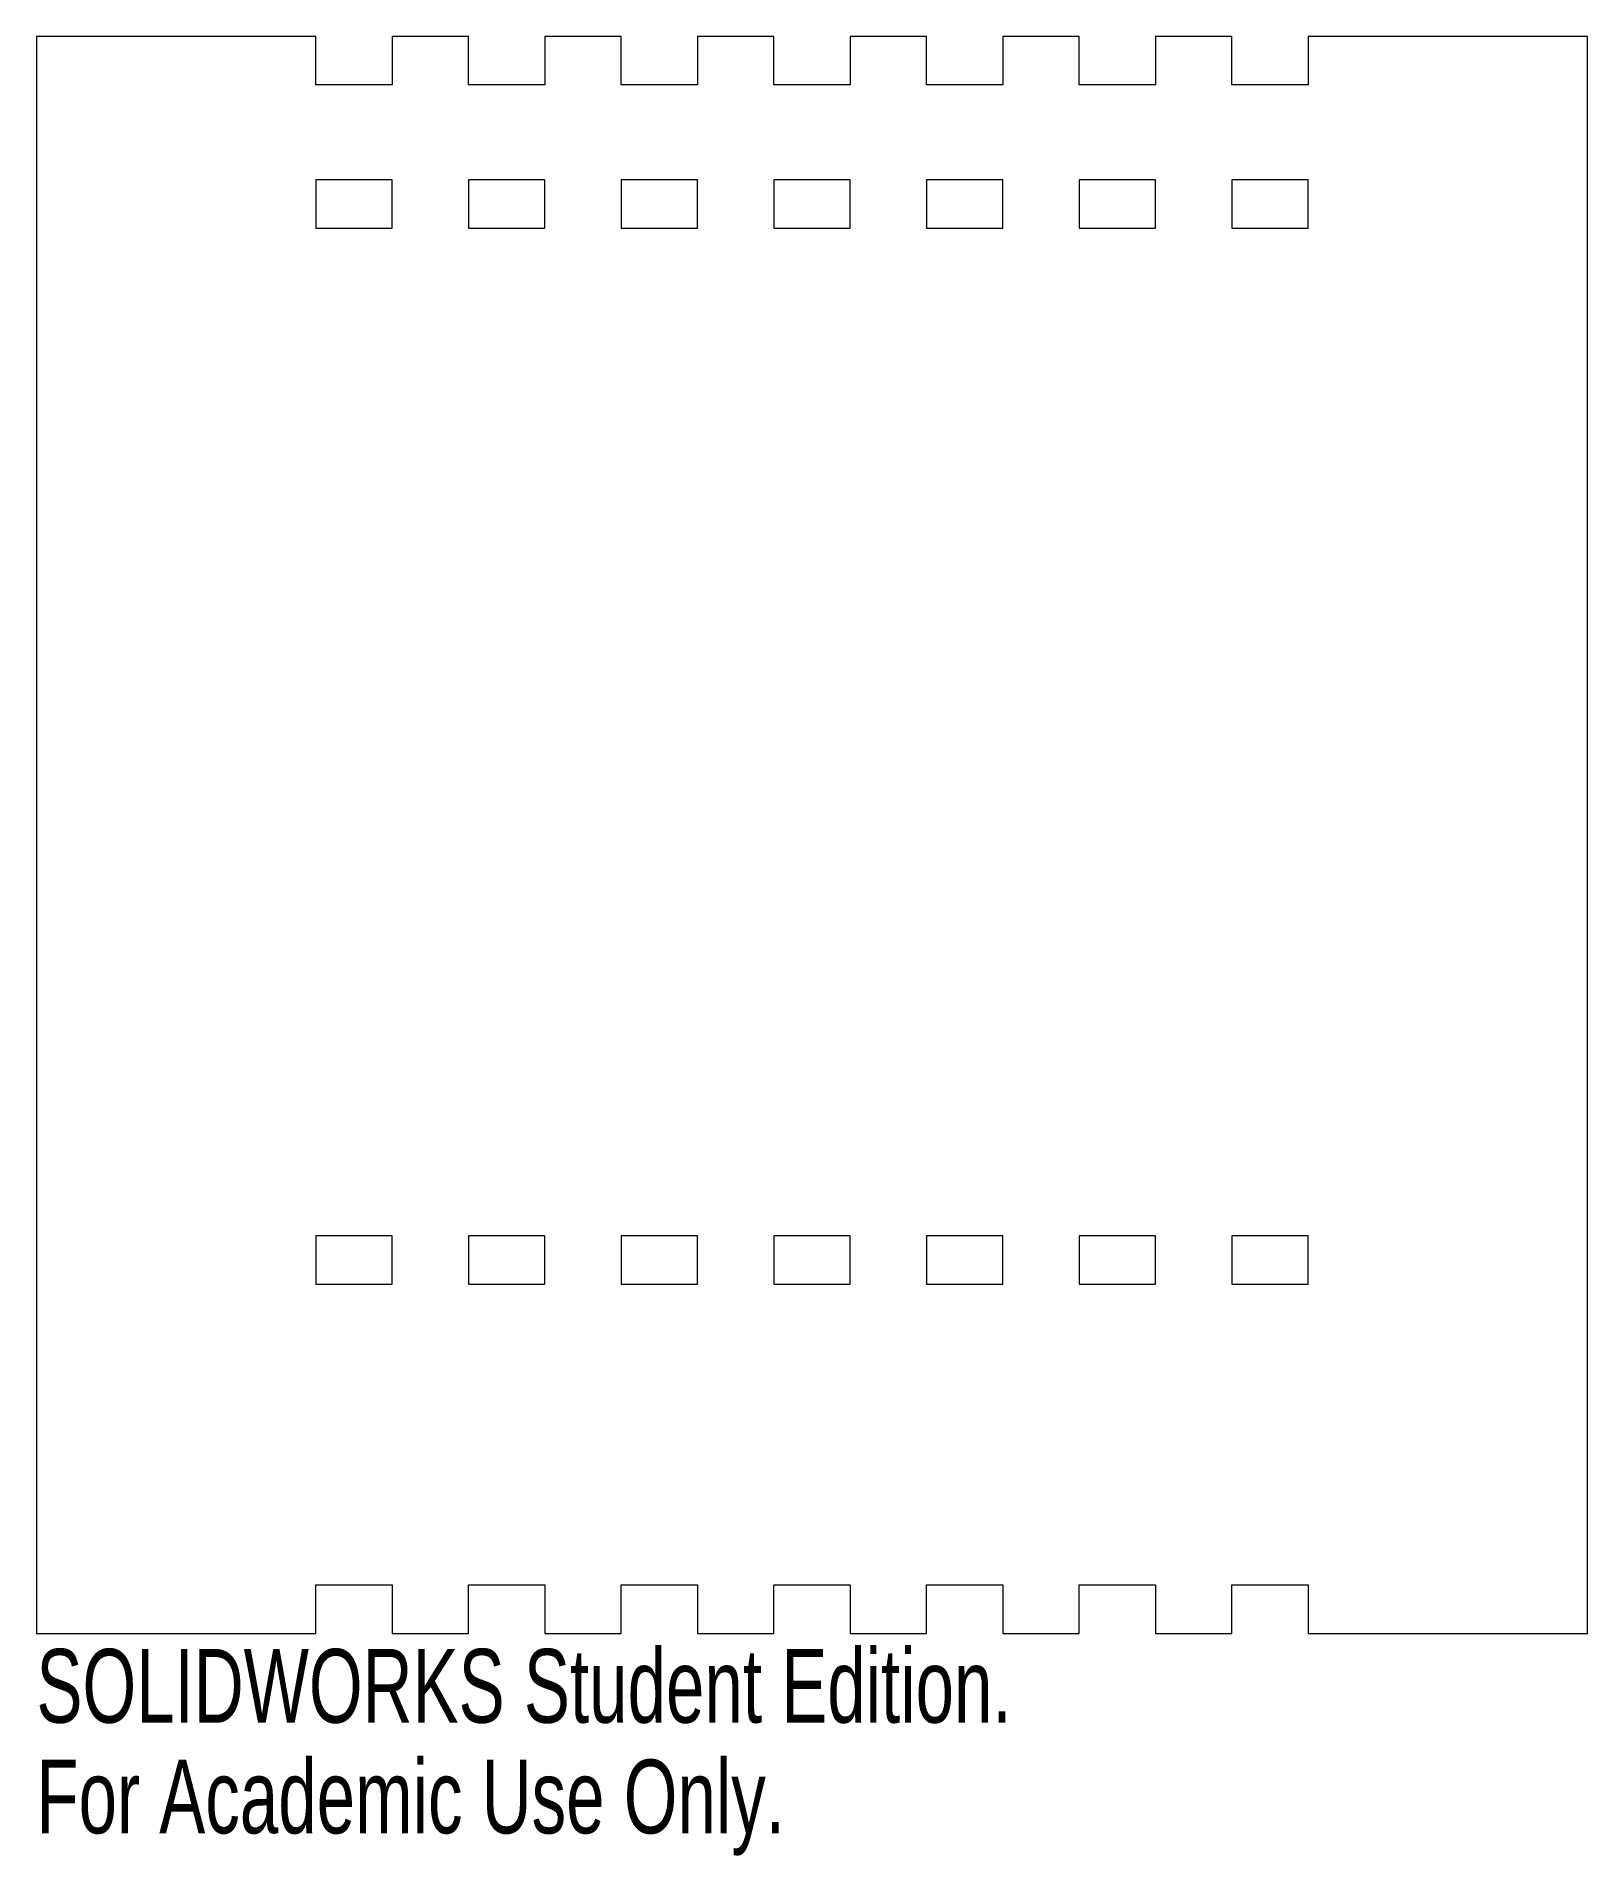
# Model space of a CAD drawing. Header units: inches. Extents: x -2.08 to 1.92, y -4.13 to 0.56.
import ezdxf

# ---------------------------------------------------------------- set-up
doc = ezdxf.new("R2010")
doc.units = ezdxf.units.IN
doc.header["$MEASUREMENT"] = 0
doc.styles.add('SLDTEXTSTYLE0', font='TXT', dxfattribs={"width": 0.7})

msp = doc.modelspace()

# ---------------------------------------------------------------- linework, layer by layer
at = {"color": 7, "linetype": 'Continuous', "lineweight": 15}
for p, q in [((-1.3567, 0.5632), (-2.0772, 0.5632)), ((-2.0772, 0.5632), (-2.0772, -3.5568)), ((-1.3567, 0.4382), (-1.3567, 0.5632)), ((-1.1599, 0.5632), (-1.1599, 0.4382)), ((-0.963, 0.5632), (-1.1599, 0.5632)), ((-0.963, 0.4382), (-0.963, 0.5632)), ((-0.7662, 0.5632), (-0.7662, 0.4382)), ((-0.5693, 0.5632), (-0.7662, 0.5632)), ((-0.5693, 0.4382), (-0.5693, 0.5632)), ((-0.3725, 0.5632), (-0.3725, 0.4382)), ((-0.1756, 0.5632), (-0.3725, 0.5632)), ((-0.1756, 0.4382), (-0.1756, 0.5632)), ((0.0212, 0.5632), (0.0212, 0.4382)), ((0.2181, 0.5632), (0.0212, 0.5632)), ((0.2181, 0.4382), (0.2181, 0.5632)), ((0.4149, 0.5632), (0.4149, 0.4382)), ((0.6118, 0.5632), (0.4149, 0.5632)), ((0.6118, 0.4382), (0.6118, 0.5632)), ((0.8086, 0.5632), (0.8086, 0.4382)), ((1.0055, 0.5632), (0.8086, 0.5632)), ((1.0055, 0.4382), (1.0055, 0.5632)), ((1.2023, 0.5632), (1.2023, 0.4382)), ((1.9228, 0.5632), (1.2023, 0.5632)), ((1.9228, -3.5568), (1.9228, 0.5632)), ((-1.1599, 0.4382), (-1.3567, 0.4382)), ((-0.7662, 0.4382), (-0.963, 0.4382)), ((-0.3725, 0.4382), (-0.5693, 0.4382)), ((0.0212, 0.4382), (-0.1756, 0.4382)), ((0.4149, 0.4382), (0.2181, 0.4382)), ((0.8086, 0.4382), (0.6118, 0.4382)), ((1.2023, 0.4382), (1.0055, 0.4382)), ((-1.1599, 0.1932), (-1.3567, 0.1932)), ((-1.3567, 0.1932), (-1.3567, 0.0682)), ((-1.1599, 0.0682), (-1.1599, 0.1932)), ((-0.7662, 0.1932), (-0.963, 0.1932)), ((-0.963, 0.1932), (-0.963, 0.0682)), ((-0.7662, 0.0682), (-0.7662, 0.1932)), ((-0.3725, 0.1932), (-0.5693, 0.1932)), ((-0.5693, 0.1932), (-0.5693, 0.0682)), ((-0.3725, 0.0682), (-0.3725, 0.1932)), ((0.0212, 0.1932), (-0.1756, 0.1932)), ((-0.1756, 0.1932), (-0.1756, 0.0682)), ((0.0212, 0.0682), (0.0212, 0.1932)), ((0.4149, 0.1932), (0.2181, 0.1932)), ((0.2181, 0.1932), (0.2181, 0.0682)), ((0.4149, 0.0682), (0.4149, 0.1932)), ((0.8086, 0.1932), (0.6118, 0.1932)), ((0.6118, 0.1932), (0.6118, 0.0682)), ((0.8086, 0.0682), (0.8086, 0.1932)), ((1.2023, 0.1932), (1.0055, 0.1932)), ((1.0055, 0.1932), (1.0055, 0.0682)), ((1.2023, 0.0682), (1.2023, 0.1932)), ((-1.3567, 0.0682), (-1.1599, 0.0682)), ((-0.963, 0.0682), (-0.7662, 0.0682)), ((-0.5693, 0.0682), (-0.3725, 0.0682)), ((-0.1756, 0.0682), (0.0212, 0.0682)), ((0.2181, 0.0682), (0.4149, 0.0682)), ((0.6118, 0.0682), (0.8086, 0.0682)), ((1.0055, 0.0682), (1.2023, 0.0682)), ((-1.1599, -2.5313), (-1.3567, -2.5313)), ((-1.3567, -2.5313), (-1.3567, -2.6563)), ((-1.1599, -2.6563), (-1.1599, -2.5313)), ((-0.7662, -2.5313), (-0.963, -2.5313)), ((-0.963, -2.5313), (-0.963, -2.6563)), ((-0.7662, -2.6563), (-0.7662, -2.5313)), ((-0.3725, -2.5313), (-0.5693, -2.5313)), ((-0.5693, -2.5313), (-0.5693, -2.6563)), ((-0.3725, -2.6563), (-0.3725, -2.5313)), ((0.0212, -2.5313), (-0.1756, -2.5313)), ((-0.1756, -2.5313), (-0.1756, -2.6563)), ((0.0212, -2.6563), (0.0212, -2.5313)), ((0.4149, -2.5313), (0.2181, -2.5313)), ((0.2181, -2.5313), (0.2181, -2.6563)), ((0.4149, -2.6563), (0.4149, -2.5313)), ((0.8086, -2.5313), (0.6118, -2.5313)), ((0.6118, -2.5313), (0.6118, -2.6563)), ((0.8086, -2.6563), (0.8086, -2.5313)), ((1.2023, -2.5313), (1.0055, -2.5313)), ((1.0055, -2.5313), (1.0055, -2.6563)), ((1.2023, -2.6563), (1.2023, -2.5313)), ((-1.3567, -2.6563), (-1.1599, -2.6563)), ((-0.963, -2.6563), (-0.7662, -2.6563)), ((-0.5693, -2.6563), (-0.3725, -2.6563)), ((-0.1756, -2.6563), (0.0212, -2.6563)), ((0.2181, -2.6563), (0.4149, -2.6563)), ((0.6118, -2.6563), (0.8086, -2.6563)), ((1.0055, -2.6563), (1.2023, -2.6563)), ((-1.3567, -3.4318), (-1.1599, -3.4318)), ((-1.3567, -3.5568), (-1.3567, -3.4318)), ((-1.1599, -3.4318), (-1.1599, -3.5568)), ((-0.963, -3.4318), (-0.7662, -3.4318)), ((-0.963, -3.5568), (-0.963, -3.4318)), ((-0.7662, -3.4318), (-0.7662, -3.5568)), ((-0.5693, -3.4318), (-0.3725, -3.4318)), ((-0.5693, -3.5568), (-0.5693, -3.4318)), ((-0.3725, -3.4318), (-0.3725, -3.5568)), ((-0.1756, -3.4318), (0.0212, -3.4318)), ((-0.1756, -3.5568), (-0.1756, -3.4318)), ((0.0212, -3.4318), (0.0212, -3.5568)), ((0.2181, -3.4318), (0.4149, -3.4318)), ((0.2181, -3.5568), (0.2181, -3.4318)), ((0.4149, -3.4318), (0.4149, -3.5568)), ((0.6118, -3.4318), (0.8086, -3.4318)), ((0.6118, -3.5568), (0.6118, -3.4318)), ((0.8086, -3.4318), (0.8086, -3.5568)), ((1.0055, -3.4318), (1.2023, -3.4318)), ((1.0055, -3.5568), (1.0055, -3.4318)), ((1.2023, -3.4318), (1.2023, -3.5568)), ((-2.0772, -3.5568), (-1.3567, -3.5568)), ((-1.1599, -3.5568), (-0.963, -3.5568)), ((-0.7662, -3.5568), (-0.5693, -3.5568)), ((-0.3725, -3.5568), (-0.1756, -3.5568)), ((0.0212, -3.5568), (0.2181, -3.5568)), ((0.4149, -3.5568), (0.6118, -3.5568)), ((0.8086, -3.5568), (1.0055, -3.5568)), ((1.2023, -3.5568), (1.9228, -3.5568))]:
    msp.add_line(p, q, dxfattribs=at)

# ---------------------------------------------------------------- texts
at = {"color": 7, "linetype": 'Continuous', "char_height": 0.1903, "attachment_point": 1, "style": 'SLDTEXTSTYLE0'}
for s, insert in [('SOLIDWORKS Student Edition.', (-2.0772, -3.597)), ('For Academic Use Only.', (-2.0772, -3.8824))]:
    msp.add_mtext(s, dxfattribs=dict(at, insert=insert))

doc.saveas('drawing.dxf')
